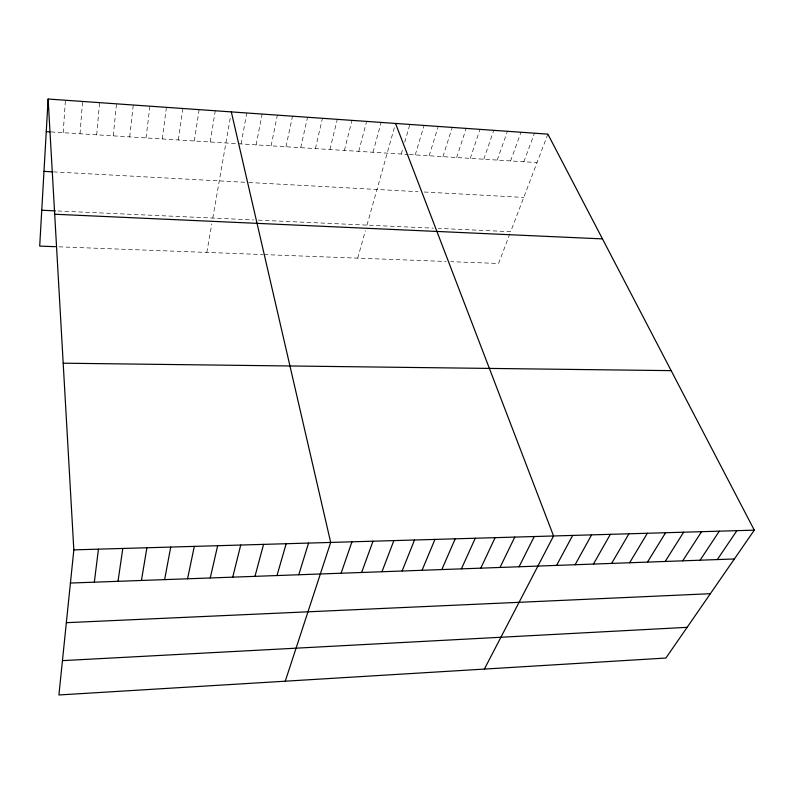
<?xml version="1.0" encoding="UTF-8"?>
<svg xmlns="http://www.w3.org/2000/svg" width="794" height="794" viewBox="0 0 794 794"><rect width="100%" height="100%" fill="white"/><g stroke="black" fill="none" stroke-linecap="round" stroke-linejoin="round"><path stroke-width="0.6" stroke-dasharray="3.97 2.98" d="M63.202 132.707L65.416 100.243M80.015 133.769L82.576 101.453M96.699 134.821L99.597 102.644M113.264 135.863L116.5 103.835M129.71 136.896L133.263 105.007M146.036 137.928L149.917 106.178M162.244 138.95L166.432 107.339M178.332 139.962L182.838 108.49M194.302 140.975L199.115 109.641M210.162 141.977L215.273 110.773M206.817 252.423L211.79 223.888M212.802 218.062L230.488 116.678M241.078 143.922L246.775 112.986M256.144 144.875L262.129 114.068M271.101 145.818L277.364 115.14M285.969 146.751L292.5 116.202M300.728 147.684L307.526 117.254M315.387 148.607L322.453 118.306M329.937 149.53L337.271 119.348M344.398 150.443L351.99 120.38M358.759 151.346L366.61 121.403M373.031 152.25L381.13 122.425M357.697 258.139L365.409 230.707M366.977 225.119L395.541 123.437M401.278 154.026L402.995 148.111M404.712 142.195L409.863 124.44M415.252 154.909L424.085 125.442M429.147 155.783L438.209 126.435M442.943 156.656L452.243 127.417M456.649 157.52L466.177 128.4M470.266 158.373L480.023 129.372M483.794 159.227L493.769 130.335M497.233 160.08L507.426 131.298M510.582 160.924L521.003 132.251M523.841 161.758L534.481 133.203M509.857 233.843L498.563 263.479L450.734 261.663M547.87 134.136L510.671 231.699L438.278 228.384M59.014 246.825L262.903 254.546M264.055 254.596L446.119 261.484M57.853 210.976L253.574 219.928M258.318 220.146L433.524 228.166M53.416 171.881L246.378 182.362M248.83 182.501L418.051 191.691M424.195 192.019L523.742 197.428M51.104 131.943L408.265 154.473M409.426 154.542L537.022 162.591"/><path stroke-width="1.19" d="M48.126 99.032L73.832 549.875L58.915 694.968L665.898 658.037L754.3 530.154L547.87 134.136L48.126 99.032L39.7 246.1L55.411 246.696M94.337 582.181L98.446 549.16M118.008 581.317L122.802 548.456M141.431 580.464L146.9 547.751M164.616 579.63L170.73 547.066M187.553 578.796L194.312 546.381M210.261 577.972L217.645 545.706M232.731 577.159L240.731 545.031M254.973 576.345L263.568 544.376M276.987 575.551L286.177 543.721M298.782 574.757L308.548 543.066M285.264 681.202L330.681 542.431L231.322 111.904M341.092 573.218L351.95 541.816M361.627 572.474L373.011 541.2M381.964 571.74L393.864 540.595M402.111 571.005L414.518 539.999M422.061 570.281L434.953 539.404M441.821 569.566L455.2 538.818M461.403 568.861L475.259 538.243M480.797 568.157L495.109 537.667M500.012 567.462L514.78 537.091M519.048 566.767L534.263 536.526M484.37 669.084L553.557 535.97L395.541 123.437M556.584 565.407L572.663 535.414M575.104 564.733L591.599 534.868M593.446 564.068L610.348 534.322M611.618 563.403L628.927 533.786M629.632 562.757L647.338 533.25M647.487 562.102L665.58 532.724M665.183 561.467L683.644 532.198M682.711 560.832L701.559 531.682M700.09 560.197L719.295 531.166M717.319 559.572L736.882 530.66M62.438 660.638L687.128 627.329M66.349 622.685L710.372 593.704M70.418 583.044L734.39 558.956M73.832 549.875L754.3 530.154M63.192 363.195L671.148 370.639M54.697 214.241L602.477 238.895M41.754 210.241L55.382 210.867M43.988 171.375L52.245 171.822M46.26 131.635L49.893 131.864"/></g></svg>
